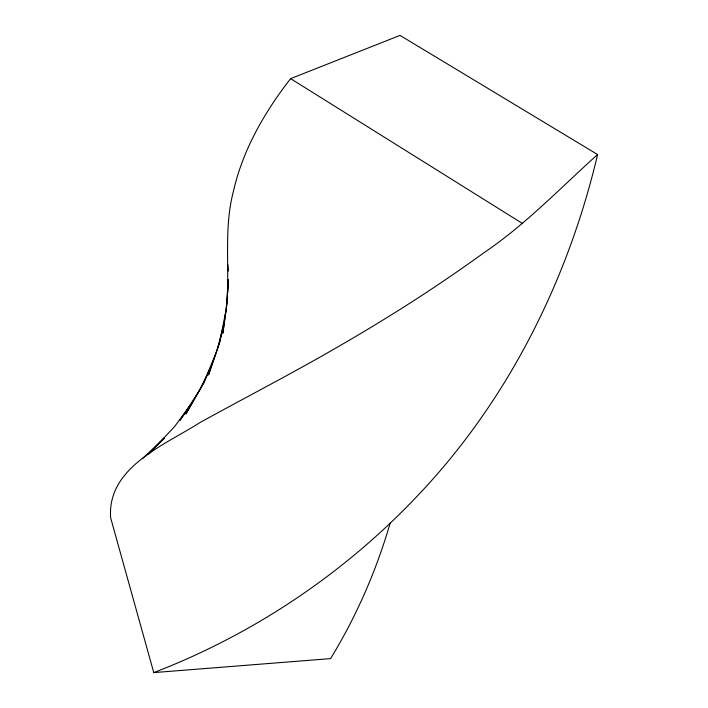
<?xml version="1.0" encoding="UTF-8"?>
<svg xmlns="http://www.w3.org/2000/svg" width="708" height="708" viewBox="0 0 708 708"><rect width="100%" height="100%" fill="white"/><g stroke="black" fill="none" stroke-linecap="round" stroke-linejoin="round"><path stroke-width="1.06" d="M597.605 154.548C560.391 187.947 525.708 224.436 484.148 252.597C465.483 266.102 446.536 279.191 427.313 291.882C398.241 310.98 368.558 329.149 338.433 346.557C292.935 372.966 246.189 397.108 200.107 422.464C165.15 444.934 106.926 467.112 110.643 517.831L153.769 672.6C252.818 634.536 343.141 574.091 416.224 497.175C506.875 402.48 567.595 281.66 597.605 154.548L400.02 35.4L290.625 78.641C264.447 112.147 242.685 150.078 233.277 191.886C223.321 230.162 230.295 269.916 226.356 308.688L228.321 279.527M227.657 296.891L222.878 333.194L226.206 309.75M227.852 292.554L228.33 281.713M226.144 309.759L219.719 341.991L217.259 349.743M221.976 332.716L219.719 341.991L208.471 374.957L216.949 350.717L203.824 382.656L185.947 413.906L203.824 382.656L208.294 372.966M217.223 349.672L223.286 326.662M390.161 523.141C376.337 570.639 356.389 616.385 330.592 658.608L153.769 672.6M210.816 367.116L199.629 390.267L180.009 420.286L185.717 412.198M187.62 409.498L189.514 406.799M190.709 404.781L174.611 426.561L148.689 454.014L164.468 438.057M142.423 458.722L164.265 437.942M290.625 78.641L522.646 223.595M227.87 264.863L228.312 271.067"/></g></svg>
